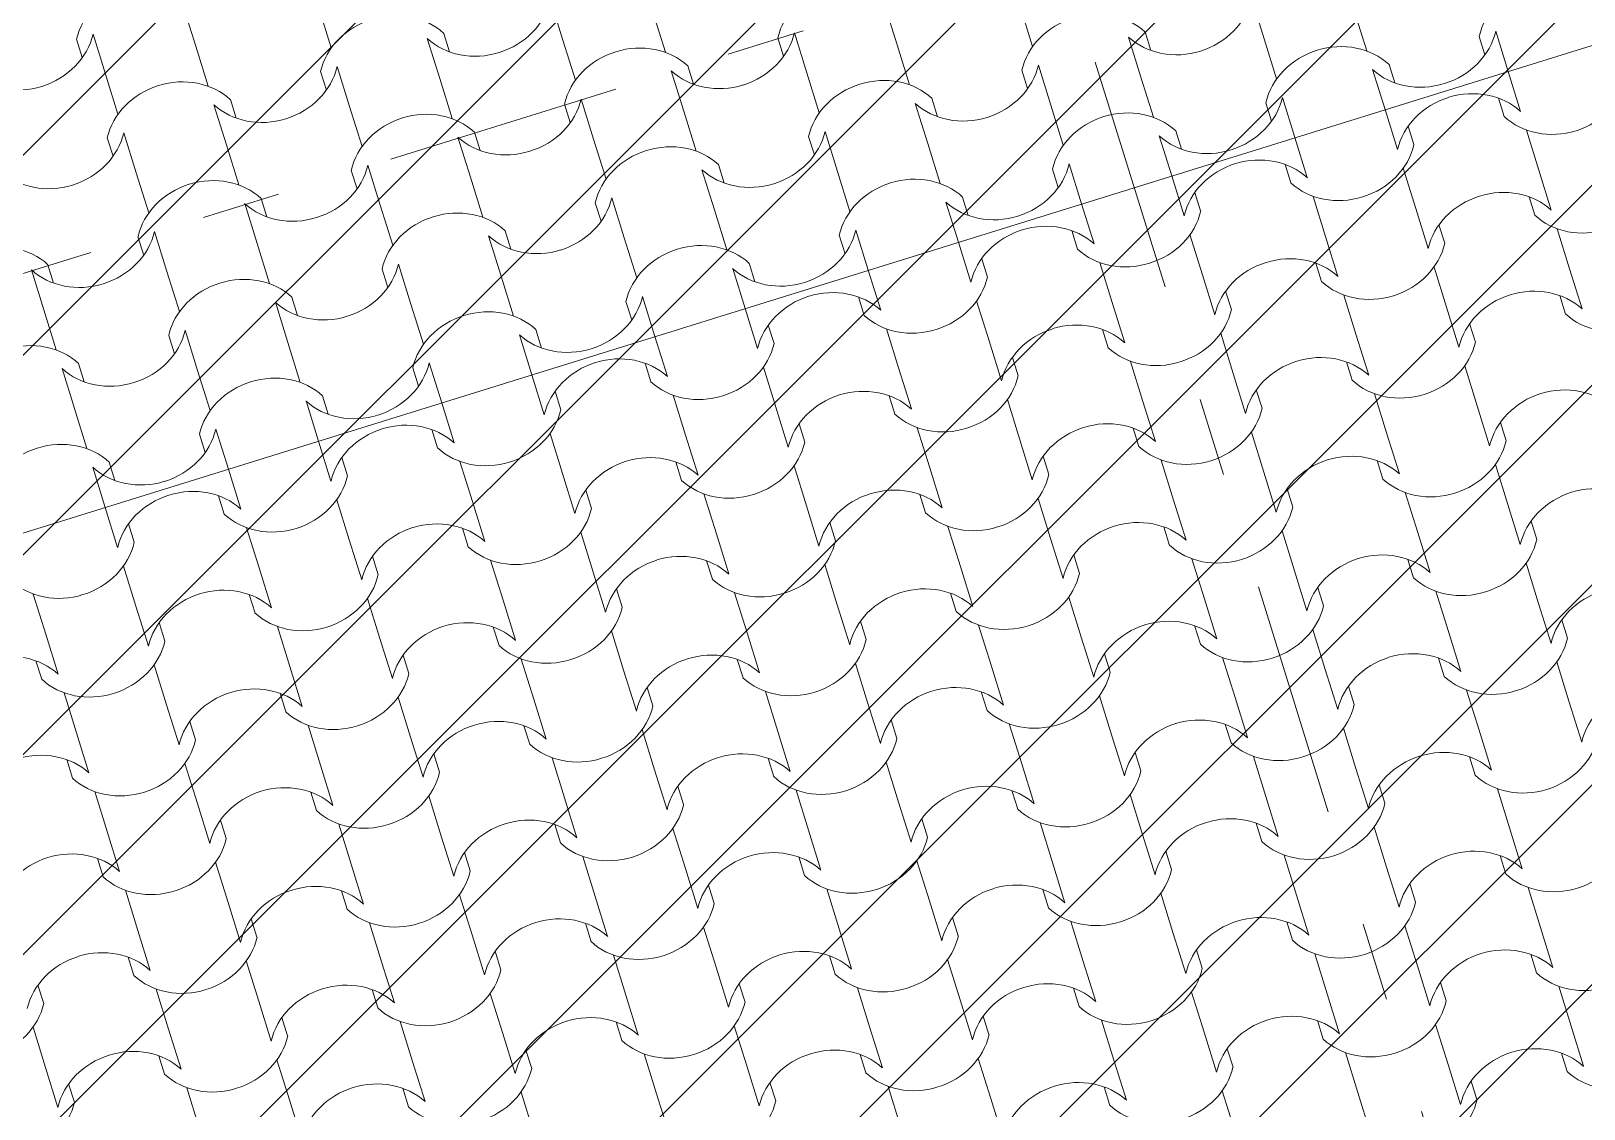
# Model space of a CAD drawing. Header units: metres. Extents: x -111189 to -108577, y -72951 to -72647.
# Drawn here: x -110190.782 to -110188.804, y -72658.287 to -72656.914 of the extents above; entities that cross this region are included whole.
import ezdxf

# ---------------------------------------------------------------- set-up
doc = ezdxf.new("R2010")
doc.units = ezdxf.units.M
doc.header["$MEASUREMENT"] = 0
doc.set_wipeout_variables(frame=1)
doc.linetypes.add('OTK - Traço Ponto CORTES_ALÇ', pattern=[0.6, 0.3, -0.15, 0, -0.15])
doc.linetypes.add('Wipeout_Contour', pattern=[1, 0, -1])
for name, color, linetype in [('02 - PASSEIOS', 7, 'Continuous'), ('03 - COBERTURA', 7, 'Continuous'), ('13 - IMPLANTAÇÃO (apoio).Layer Apoio', 7, 'Continuous'), ('14 - CORTES.Marcadores', 7, 'Continuous')]:
    doc.layers.add(name, color=color, linetype=linetype)

# ---------------------------------------------------------------- blocks, each defined once
blk = doc.blocks.new('Malha_8_1', base_point=(-111182.45, -72914.5203))
at = {"color": 254, "linetype": 'Wipeout_Contour', "lineweight": 0, "ltscale": 1861428.278801215}
blk.add_wipeout([(-111182.45, -72914.5203), (-111181.1398, -72916.9324), (-111179.283, -72920.3506), (-111178.6992, -72921.4255), (-111173.1932, -72931.5618), (-111171.3979, -72934.867), (-111163.9365, -72948.6033), (-111162.5896, -72948.18), (-111170.1617, -72934.1975), (-111171.9536, -72930.8885), (-111177.4458, -72920.7467), (-111178.0283, -72919.6711), (-111179.8807, -72916.2505), (-111181.0503, -72914.0907)], dxfattribs=at).dxf.layer = '02 - PASSEIOS'
blk = doc.blocks.new('*X118', base_point=(-110957.0649, -73026.2797))
at = {"layer": '03 - COBERTURA', "color": 253, "linetype": 'Continuous', "lineweight": 9}
for p, q in [((-111165.7034, -72919.4315), (-111165.7193, -72919.3805)), ((-111165.2778, -72919.4371), (-111165.2937, -72919.3861)), ((-111164.8102, -72919.4297), (-111164.8261, -72919.3787)), ((-111166.171, -72919.4389), (-111166.1869, -72919.3879)), ((-111165.9983, -72919.4412), (-111166.0142, -72919.3901)), ((-111165.5727, -72919.4468), (-111165.5886, -72919.3958)), ((-111165.1051, -72919.4394), (-111165.121, -72919.3884)), ((-111164.6795, -72919.445), (-111164.6954, -72919.394)), ((-111166.2858, -72919.4746), (-111166.3017, -72919.4236)), ((-111165.8478, -72919.4461), (-111165.8551, -72919.4227)), ((-111165.3926, -72919.4728), (-111165.4085, -72919.4218)), ((-111164.9546, -72919.4444), (-111164.9619, -72919.4209)), ((-111164.529, -72919.45), (-111164.5363, -72919.4266)), ((-111164.4995, -72919.4711), (-111164.5153, -72919.42)), ((-111166.3154, -72919.4536), (-111166.3227, -72919.4301)), ((-111166.1551, -72919.4899), (-111166.171, -72919.4389)), ((-111165.8602, -72919.4802), (-111165.8761, -72919.4292)), ((-111165.6875, -72919.4825), (-111165.7034, -72919.4315)), ((-111165.4222, -72919.4518), (-111165.4295, -72919.4283)), ((-111165.262, -72919.4881), (-111165.2778, -72919.4371)), ((-111164.9671, -72919.4785), (-111164.9829, -72919.4275)), ((-111164.7944, -72919.4807), (-111164.8102, -72919.4297)), ((-111165.975, -72919.5159), (-111165.9909, -72919.4649)), ((-111165.537, -72919.4875), (-111165.5443, -72919.464)), ((-111165.0819, -72919.5142), (-111165.0977, -72919.4632)), ((-111164.6439, -72919.4857), (-111164.6511, -72919.4623)), ((-111166.27, -72919.5256), (-111166.2858, -72919.4746)), ((-111166.0046, -72919.4949), (-111166.0119, -72919.4714)), ((-111165.8444, -72919.5313), (-111165.8602, -72919.4802)), ((-111165.5495, -72919.5216), (-111165.5653, -72919.4706)), ((-111165.3768, -72919.5238), (-111165.3926, -72919.4728)), ((-111165.1115, -72919.4931), (-111165.1187, -72919.4697)), ((-111164.9512, -72919.5295), (-111164.9671, -72919.4785)), ((-111164.6563, -72919.5198), (-111164.6722, -72919.4688)), ((-111165.2263, -72919.5288), (-111165.2336, -72919.5054)), ((-111164.7711, -72919.5555), (-111164.787, -72919.5045)), ((-111166.1319, -72919.5647), (-111166.1477, -72919.5137)), ((-111166.1194, -72919.5306), (-111166.1267, -72919.5071)), ((-111165.9592, -72919.5669), (-111165.975, -72919.5159)), ((-111165.6939, -72919.5362), (-111165.7012, -72919.5128)), ((-111165.6643, -72919.5573), (-111165.6801, -72919.5063)), ((-111165.5336, -72919.5726), (-111165.5495, -72919.5216)), ((-111165.2387, -72919.5629), (-111165.2546, -72919.5119)), ((-111165.066, -72919.5652), (-111165.0819, -72919.5142)), ((-111164.8007, -72919.5345), (-111164.808, -72919.511)), ((-111166.2763, -72919.5793), (-111166.2836, -72919.5559)), ((-111166.2467, -72919.6004), (-111166.2626, -72919.5494)), ((-111166.116, -72919.6157), (-111166.1319, -72919.5647)), ((-111165.8211, -72919.606), (-111165.837, -72919.555)), ((-111165.8087, -72919.5719), (-111165.816, -72919.5485)), ((-111165.6484, -72919.6083), (-111165.6643, -72919.5573)), ((-111165.3831, -72919.5776), (-111165.3904, -72919.5541)), ((-111165.3535, -72919.5986), (-111165.3694, -72919.5476)), ((-111165.2229, -72919.6139), (-111165.2387, -72919.5629)), ((-111164.928, -72919.6043), (-111164.9438, -72919.5532)), ((-111164.9155, -72919.5702), (-111164.9228, -72919.5467)), ((-111166.2308, -72919.6514), (-111166.2467, -72919.6004)), ((-111165.9655, -72919.6207), (-111165.9728, -72919.5972)), ((-111165.9359, -72919.6417), (-111165.9518, -72919.5907)), ((-111165.5104, -72919.6474), (-111165.5262, -72919.5964)), ((-111165.4979, -72919.6133), (-111165.5052, -72919.5898)), ((-111165.3377, -72919.6496), (-111165.3535, -72919.5986)), ((-111165.0724, -72919.6189), (-111165.0796, -72919.5955)), ((-111165.0428, -72919.64), (-111165.0586, -72919.5889)), ((-111165.8053, -72919.657), (-111165.8211, -72919.606)), ((-111166.0928, -72919.6905), (-111166.1086, -72919.6395)), ((-111166.0803, -72919.6564), (-111166.0876, -72919.6329)), ((-111165.9201, -72919.6927), (-111165.9359, -72919.6417)), ((-111165.6548, -72919.662), (-111165.6621, -72919.6386)), ((-111165.6252, -72919.6831), (-111165.641, -72919.632)), ((-111165.1996, -72919.6887), (-111165.2155, -72919.6377)), ((-111165.1872, -72919.6546), (-111165.1945, -72919.6312)), ((-111165.4945, -72919.6984), (-111165.5104, -72919.6474)), ((-111166.2372, -72919.7051), (-111166.2445, -72919.6817)), ((-111166.2076, -72919.7262), (-111166.2235, -72919.6752)), ((-111165.782, -72919.7318), (-111165.7979, -72919.6808)), ((-111165.7696, -72919.6977), (-111165.7769, -72919.6743)), ((-111165.6093, -72919.7341), (-111165.6252, -72919.6831)), ((-111165.344, -72919.7034), (-111165.3513, -72919.6799)), ((-111165.3144, -72919.7244), (-111165.3303, -72919.6734)), ((-111166.0769, -72919.7415), (-111166.0928, -72919.6905)), ((-111166.352, -72919.7408), (-111166.3593, -72919.7174)), ((-111165.9264, -72919.7465), (-111165.9337, -72919.723)), ((-111165.8968, -72919.7675), (-111165.9127, -72919.7165)), ((-111165.4713, -72919.7732), (-111165.4871, -72919.7221)), ((-111165.4588, -72919.7391), (-111165.4661, -72919.7156)), ((-111166.3644, -72919.7749), (-111166.3803, -72919.7239)), ((-111166.1917, -72919.7772), (-111166.2076, -72919.7262)), ((-111165.7662, -72919.7828), (-111165.782, -72919.7318)), ((-111166.0412, -72919.7822), (-111166.0485, -72919.7587)), ((-111165.5861, -72919.8089), (-111165.6019, -72919.7578)), ((-111166.3486, -72919.8259), (-111166.3644, -72919.7749)), ((-111166.0537, -72919.8163), (-111166.0695, -72919.7653)), ((-111165.881, -72919.8185), (-111165.8968, -72919.7675)), ((-111165.6157, -72919.7878), (-111165.623, -72919.7644)), ((-111166.1685, -72919.852), (-111166.1844, -72919.8009)), ((-111165.7305, -72919.8235), (-111165.7378, -72919.8001)), ((-111166.1981, -72919.8309), (-111166.2054, -72919.8075)), ((-111166.0378, -72919.8673), (-111166.0537, -72919.8163)), ((-111165.7429, -72919.8576), (-111165.7588, -72919.8066)), ((-111165.8577, -72919.8933), (-111165.8736, -72919.8423)), ((-111166.3253, -72919.9007), (-111166.3412, -72919.8497)), ((-111166.3129, -72919.8666), (-111166.3202, -72919.8432)), ((-111166.1526, -72919.903), (-111166.1685, -72919.852)), ((-111165.8873, -72919.8723), (-111165.8946, -72919.8488)), ((-111166.3095, -72919.9517), (-111166.3253, -72919.9007)), ((-111166.0146, -72919.9421), (-111166.0304, -72919.891)), ((-111166.0021, -72919.908), (-111166.0094, -72919.8845)), ((-111166.159, -72919.9567), (-111166.1663, -72919.9333)), ((-111166.1294, -72919.9777), (-111166.1453, -72919.9267)), ((-111166.2862, -72920.0265), (-111166.3021, -72919.9755)), ((-111166.2738, -72919.9924), (-111166.2811, -72919.969))]:
    blk.add_line(p, q, dxfattribs=at)
for centre, major_axis, start_param, end_param in [((-111166.2335, -72919.4403), (0.0878, 0.0273), 0.466079, 2.675513), ((-111165.3403, -72919.4385), (0.0878, 0.0273), 0.466079, 2.675513), ((-111164.4472, -72919.4368), (0.0878, 0.0273), 0.466079, 2.675513), ((-111165.8088, -72919.3698), (0.0883, 0.0274), 4.715365, 5.812147), ((-111164.9157, -72919.3681), (0.0883, 0.0274), 4.715365, 5.812147), ((-111165.9228, -72919.4816), (0.0878, 0.0273), 0.466079, 2.675513), ((-111165.0296, -72919.4799), (0.0878, 0.0273), 0.466079, 2.675513), ((-111166.3913, -72919.4129), (0.0883, 0.0274), 4.715365, 5.812147), ((-111165.4981, -72919.4112), (0.0883, 0.0274), 4.715365, 5.812147), ((-111164.6049, -72919.4094), (0.0883, 0.0274), 4.715365, 5.812147), ((-111165.8083, -72919.3697), (0.0883, 0.0274), 3.612631, 4.709413), ((-111165.612, -72919.523), (0.0878, 0.0273), 0.466079, 2.675513), ((-111164.9151, -72919.3679), (0.0883, 0.0274), 3.612631, 4.709413), ((-111164.7188, -72919.5212), (0.0878, 0.0273), 0.466079, 2.675513), ((-111166.0805, -72919.4543), (0.0883, 0.0274), 4.715365, 5.812147), ((-111165.1873, -72919.4525), (0.0883, 0.0274), 4.715365, 5.812147), ((-111166.3907, -72919.4128), (0.0883, 0.0274), 3.612631, 4.709413), ((-111166.1944, -72919.5661), (0.0878, 0.0273), 0.466079, 2.675513), ((-111165.4976, -72919.411), (0.0883, 0.0274), 3.612631, 4.709413), ((-111165.3012, -72919.5643), (0.0878, 0.0273), 0.466079, 2.675513), ((-111164.6044, -72919.4092), (0.0883, 0.0274), 3.612631, 4.709413), ((-111164.8766, -72919.4938), (0.0883, 0.0274), 4.715365, 5.812147), ((-111166.08, -72919.4541), (0.0883, 0.0274), 3.612631, 4.709413), ((-111165.8837, -72919.6074), (0.0878, 0.0273), 0.466079, 2.675513), ((-111165.7697, -72919.4956), (0.0883, 0.0274), 4.715365, 5.812147), ((-111165.1868, -72919.4523), (0.0883, 0.0274), 3.612631, 4.709413), ((-111164.9905, -72919.6057), (0.0878, 0.0273), 0.466079, 2.675513), ((-111166.3522, -72919.5387), (0.0883, 0.0274), 4.715365, 5.812147), ((-111165.7692, -72919.4954), (0.0883, 0.0274), 3.612631, 4.709413), ((-111165.5729, -72919.6488), (0.0878, 0.0273), 0.466079, 2.675513), ((-111165.459, -72919.5369), (0.0883, 0.0274), 4.715365, 5.812147), ((-111164.876, -72919.4937), (0.0883, 0.0274), 3.612631, 4.709413), ((-111166.3516, -72919.5385), (0.0883, 0.0274), 3.612631, 4.709413), ((-111166.1553, -72919.6919), (0.0878, 0.0273), 0.466079, 2.675513), ((-111166.0414, -72919.5801), (0.0883, 0.0274), 4.715365, 5.812147), ((-111165.4585, -72919.5368), (0.0883, 0.0274), 3.612631, 4.709413), ((-111165.2621, -72919.6901), (0.0878, 0.0273), 0.466079, 2.675513), ((-111165.1482, -72919.5783), (0.0883, 0.0274), 4.715365, 5.812147), ((-111166.0409, -72919.5799), (0.0883, 0.0274), 3.612631, 4.709413), ((-111165.7306, -72919.6214), (0.0883, 0.0274), 4.715365, 5.812147), ((-111165.1477, -72919.5781), (0.0883, 0.0274), 3.612631, 4.709413), ((-111165.8445, -72919.7332), (0.0878, 0.0273), 0.466079, 2.675513), ((-111166.3131, -72919.6645), (0.0883, 0.0274), 4.715365, 5.812147), ((-111165.7301, -72919.6212), (0.0883, 0.0274), 3.612631, 4.709413), ((-111165.4199, -72919.6627), (0.0883, 0.0274), 4.715365, 5.812147), ((-111166.427, -72919.7763), (0.0878, 0.0273), 0.466079, 2.675513), ((-111165.5338, -72919.7746), (0.0878, 0.0273), 0.466079, 2.675513), ((-111166.0023, -72919.7058), (0.0883, 0.0274), 4.715365, 5.812147), ((-111165.4194, -72919.6626), (0.0883, 0.0274), 3.612631, 4.709413), ((-111166.3125, -72919.6643), (0.0883, 0.0274), 3.612631, 4.709413), ((-111166.1162, -72919.8177), (0.0878, 0.0273), 0.466079, 2.675513), ((-111165.6915, -72919.7472), (0.0883, 0.0274), 4.715365, 5.812147), ((-111166.0018, -72919.7057), (0.0883, 0.0274), 3.612631, 4.709413), ((-111165.8054, -72919.859), (0.0878, 0.0273), 0.466079, 2.675513), ((-111166.274, -72919.7903), (0.0883, 0.0274), 4.715365, 5.812147), ((-111166.3879, -72919.9021), (0.0878, 0.0273), 0.466079, 2.675513), ((-111165.691, -72919.747), (0.0883, 0.0274), 3.612631, 4.709413), ((-111165.9632, -72919.8316), (0.0883, 0.0274), 4.715365, 5.812147), ((-111166.2734, -72919.7901), (0.0883, 0.0274), 3.612631, 4.709413), ((-111166.0771, -72919.9435), (0.0878, 0.0273), 0.466079, 2.675513), ((-111165.9627, -72919.8315), (0.0883, 0.0274), 3.612631, 4.709413), ((-111166.3488, -72920.0279), (0.0878, 0.0273), 0.466079, 2.675513), ((-111166.2349, -72919.9161), (0.0883, 0.0274), 4.715365, 5.812147), ((-111166.2343, -72919.9159), (0.0883, 0.0274), 3.612631, 4.709413)]:
    blk.add_ellipse(centre, major_axis=major_axis, ratio=0.876216, start_param=start_param, end_param=end_param, dxfattribs=at)
blk = doc.blocks.new('Cobertura_1_1', base_point=(-111163.2146, -72915.6944))
at = {"layer": '03 - COBERTURA', "color": 253, "linetype": 'Continuous', "lineweight": 9}
for p, q in [((-111164.4995, -72919.4711), (-111164.4836, -72919.5221)), ((-111164.5119, -72919.5052), (-111164.5046, -72919.5286)), ((-111164.6563, -72919.5198), (-111164.6404, -72919.5708)), ((-111164.6267, -72919.5408), (-111164.6194, -72919.5643)), ((-111164.7711, -72919.5555), (-111164.7553, -72919.6065)), ((-111164.4762, -72919.5458), (-111164.4604, -72919.5968)), ((-111164.928, -72919.6043), (-111164.9121, -72919.6553)), ((-111164.7836, -72919.5896), (-111164.7763, -72919.6131)), ((-111164.6331, -72919.5946), (-111164.6172, -72919.6456)), ((-111164.4604, -72919.5968), (-111164.4445, -72919.6479)), ((-111165.0428, -72919.64), (-111165.0269, -72919.691)), ((-111164.8984, -72919.6253), (-111164.8911, -72919.6487)), ((-111164.7479, -72919.6303), (-111164.732, -72919.6813)), ((-111164.4728, -72919.6309), (-111164.4655, -72919.6544)), ((-111164.6172, -72919.6456), (-111164.6013, -72919.6966)), ((-111165.0552, -72919.674), (-111165.0479, -72919.6975)), ((-111164.9047, -72919.679), (-111164.8889, -72919.7301)), ((-111164.732, -72919.6813), (-111164.7162, -72919.7323)), ((-111164.5876, -72919.6666), (-111164.5803, -72919.6901)), ((-111164.4371, -72919.6716), (-111164.4212, -72919.7226)), ((-111165.1996, -72919.6887), (-111165.1838, -72919.7397)), ((-111165.17, -72919.7097), (-111165.1627, -72919.7332)), ((-111165.0195, -72919.7147), (-111165.0037, -72919.7657)), ((-111164.7445, -72919.7154), (-111164.7372, -72919.7388)), ((-111164.5939, -72919.7204), (-111164.5781, -72919.7714)), ((-111164.4212, -72919.7226), (-111164.4054, -72919.7737)), ((-111165.3144, -72919.7244), (-111165.2986, -72919.7754)), ((-111164.8889, -72919.7301), (-111164.873, -72919.7811)), ((-111165.3269, -72919.7585), (-111165.3196, -72919.7819)), ((-111164.8593, -72919.7511), (-111164.852, -72919.7745)), ((-111164.7088, -72919.7561), (-111164.6929, -72919.8071)), ((-111164.4337, -72919.7567), (-111164.4264, -72919.7802)), ((-111165.4713, -72919.7732), (-111165.4554, -72919.8242)), ((-111165.1764, -72919.7635), (-111165.1605, -72919.8145)), ((-111165.0037, -72919.7657), (-111164.9878, -72919.8168)), ((-111164.5781, -72919.7714), (-111164.5622, -72919.8224)), ((-111165.4417, -72919.7942), (-111165.4344, -72919.8176)), ((-111165.2912, -72919.7992), (-111165.2753, -72919.8502)), ((-111165.0161, -72919.7998), (-111165.0088, -72919.8233)), ((-111164.5485, -72919.7924), (-111164.5412, -72919.8159)), ((-111165.5861, -72919.8089), (-111165.5702, -72919.8599)), ((-111165.1605, -72919.8145), (-111165.1446, -72919.8655)), ((-111164.8656, -72919.8048), (-111164.8497, -72919.8558)), ((-111164.6929, -72919.8071), (-111164.677, -72919.8581)), ((-111165.1309, -72919.8355), (-111165.1236, -72919.859)), ((-111164.9804, -72919.8405), (-111164.9646, -72919.8915)), ((-111164.7054, -72919.8412), (-111164.6981, -72919.8646)), ((-111165.7429, -72919.8576), (-111165.7271, -72919.9086)), ((-111165.5985, -72919.8429), (-111165.5912, -72919.8664)), ((-111165.448, -72919.8479), (-111165.4322, -72919.8989)), ((-111165.2753, -72919.8502), (-111165.2595, -72919.9012)), ((-111164.8497, -72919.8558), (-111164.8339, -72919.9069)), ((-111164.5548, -72919.8462), (-111164.539, -72919.8972)), ((-111165.7133, -72919.8786), (-111165.7061, -72919.9021)), ((-111164.8202, -72919.8769), (-111164.8129, -72919.9003)), ((-111164.6697, -72919.8819), (-111164.6538, -72919.9329)), ((-111165.8577, -72919.8933), (-111165.8419, -72919.9443)), ((-111165.5628, -72919.8836), (-111165.547, -72919.9346)), ((-111165.4322, -72919.8989), (-111165.4163, -72919.95)), ((-111165.2878, -72919.8843), (-111165.2805, -72919.9077)), ((-111165.1373, -72919.8893), (-111165.1214, -72919.9403)), ((-111164.9646, -72919.8915), (-111164.9487, -72919.9425)), ((-111164.539, -72919.8972), (-111164.5231, -72919.9482)), ((-111165.4026, -72919.92), (-111165.3953, -72919.9434)), ((-111164.5094, -72919.9182), (-111164.5021, -72919.9417)), ((-111165.8702, -72919.9274), (-111165.8629, -72919.9508)), ((-111165.7197, -72919.9324), (-111165.7038, -72919.9834)), ((-111165.547, -72919.9346), (-111165.5311, -72919.9857)), ((-111165.2521, -72919.925), (-111165.2362, -72919.976)), ((-111165.1214, -72919.9403), (-111165.1055, -72919.9913)), ((-111164.977, -72919.9256), (-111164.9697, -72919.9491)), ((-111164.8265, -72919.9306), (-111164.8106, -72919.9816)), ((-111164.6538, -72919.9329), (-111164.6379, -72919.9839)), ((-111166.0146, -72919.9421), (-111165.9987, -72919.9931)), ((-111166.1294, -72919.9777), (-111166.1135, -72920.0288)), ((-111165.985, -72919.9631), (-111165.9777, -72919.9865)), ((-111165.8345, -72919.9681), (-111165.8186, -72920.0191)), ((-111165.5594, -72919.9687), (-111165.5521, -72919.9922)), ((-111165.4089, -72919.9737), (-111165.3931, -72920.0247)), ((-111165.2362, -72919.976), (-111165.2204, -72920.027)), ((-111165.0918, -72919.9613), (-111165.0845, -72919.9848)), ((-111164.9413, -72919.9663), (-111164.9255, -72920.0173)), ((-111164.6662, -72919.967), (-111164.659, -72919.9904)), ((-111164.5157, -72919.972), (-111164.4999, -72920.023)), ((-111165.7038, -72919.9834), (-111165.688, -72920.0344)), ((-111164.8106, -72919.9816), (-111164.7948, -72920.0326)), ((-111166.1418, -72920.0118), (-111166.1346, -72920.0353)), ((-111165.9913, -72920.0168), (-111165.9755, -72920.0678)), ((-111165.8186, -72920.0191), (-111165.8028, -72920.0701)), ((-111165.6742, -72920.0044), (-111165.667, -72920.0279)), ((-111165.5237, -72920.0094), (-111165.5079, -72920.0604)), ((-111165.2487, -72920.0101), (-111165.2414, -72920.0335)), ((-111165.0982, -72920.0151), (-111165.0823, -72920.0661)), ((-111164.9255, -72920.0173), (-111164.9096, -72920.0683)), ((-111164.7811, -72920.0027), (-111164.7738, -72920.0261)), ((-111164.6306, -72920.0076), (-111164.6147, -72920.0587)), ((-111166.2862, -72920.0265), (-111166.2704, -72920.0775)), ((-111165.3931, -72920.0247), (-111165.3772, -72920.0758)), ((-111164.4999, -72920.023), (-111164.484, -72920.074)), ((-111166.2567, -72920.0475), (-111166.2494, -72920.071)), ((-111166.1062, -72920.0525), (-111166.0903, -72920.1035)), ((-111165.8311, -72920.0532), (-111165.8238, -72920.0766)), ((-111165.6806, -72920.0582), (-111165.6647, -72920.1092)), ((-111165.3635, -72920.0458), (-111165.3562, -72920.0692)), ((-111165.213, -72920.0508), (-111165.1971, -72920.1018)), ((-111164.9379, -72920.0514), (-111164.9306, -72920.0749)), ((-111164.7874, -72920.0564), (-111164.7715, -72920.1074)), ((-111164.6147, -72920.0587), (-111164.5988, -72920.1097)), ((-111164.4703, -72920.044), (-111164.463, -72920.0675)), ((-111165.9755, -72920.0678), (-111165.9596, -72920.1189)), ((-111165.5079, -72920.0604), (-111165.492, -72920.1114)), ((-111165.0823, -72920.0661), (-111165.0664, -72920.1171)), ((-111165.9459, -72920.0889), (-111165.9386, -72920.1123)), ((-111165.7954, -72920.0939), (-111165.7795, -72920.1449)), ((-111165.5203, -72920.0945), (-111165.513, -72920.118)), ((-111165.0527, -72920.0871), (-111165.0454, -72920.1106)), ((-111164.9022, -72920.0921), (-111164.8864, -72920.1431)), ((-111164.6271, -72920.0928), (-111164.6199, -72920.1162)), ((-111164.4766, -72920.0977), (-111164.4608, -72920.1488)), ((-111166.263, -72920.1013), (-111166.2471, -72920.1523)), ((-111166.0903, -72920.1035), (-111166.0744, -72920.1545)), ((-111165.6647, -72920.1092), (-111165.6489, -72920.1602)), ((-111165.3698, -72920.0995), (-111165.354, -72920.1505)), ((-111165.1971, -72920.1018), (-111165.1813, -72920.1528)), ((-111164.7715, -72920.1074), (-111164.7557, -72920.1584)), ((-111166.3778, -72920.137), (-111166.362, -72920.188)), ((-111166.1027, -72920.1376), (-111166.0954, -72920.1611)), ((-111165.6351, -72920.1302), (-111165.6278, -72920.1537)), ((-111165.4846, -72920.1352), (-111165.4688, -72920.1862)), ((-111165.2096, -72920.1359), (-111165.2023, -72920.1593)), ((-111164.742, -72920.1284), (-111164.7347, -72920.1519)), ((-111164.5915, -72920.1334), (-111164.5756, -72920.1845)), ((-111166.2471, -72920.1523), (-111166.2313, -72920.2033)), ((-111165.9522, -72920.1426), (-111165.9364, -72920.1936)), ((-111165.7795, -72920.1449), (-111165.7637, -72920.1959)), ((-111165.354, -72920.1505), (-111165.3381, -72920.2015)), ((-111165.0591, -72920.1409), (-111165.0432, -72920.1919)), ((-111164.8864, -72920.1431), (-111164.8705, -72920.1941)), ((-111164.4608, -72920.1488), (-111164.4449, -72920.1998)), ((-111166.2176, -72920.1733), (-111166.2103, -72920.1968)), ((-111166.067, -72920.1783), (-111166.0512, -72920.2293)), ((-111165.3244, -72920.1716), (-111165.3171, -72920.195)), ((-111165.1739, -72920.1765), (-111165.158, -72920.2276)), ((-111164.8988, -72920.1772), (-111164.8915, -72920.2007)), ((-111164.4312, -72920.1698), (-111164.4239, -72920.1932)), ((-111166.362, -72920.188), (-111166.3461, -72920.239)), ((-111165.9364, -72920.1936), (-111165.9205, -72920.2446)), ((-111165.792, -72920.179), (-111165.7847, -72920.2024)), ((-111165.6415, -72920.184), (-111165.6256, -72920.235)), ((-111165.4688, -72920.1862), (-111165.4529, -72920.2372)), ((-111165.0432, -72920.1919), (-111165.0273, -72920.2429)), ((-111164.7483, -72920.1822), (-111164.7324, -72920.2332)), ((-111164.5756, -72920.1845), (-111164.5597, -72920.2355)), ((-111165.9068, -72920.2147), (-111165.8995, -72920.2381)), ((-111165.0136, -72920.2129), (-111165.0063, -72920.2363)), ((-111164.8631, -72920.2179), (-111164.8473, -72920.2689)), ((-111166.3744, -72920.2221), (-111166.3671, -72920.2455)), ((-111166.2239, -72920.2271), (-111166.208, -72920.2781)), ((-111166.0512, -72920.2293), (-111166.0353, -72920.2803)), ((-111165.7563, -72920.2197), (-111165.7404, -72920.2707)), ((-111165.6256, -72920.235), (-111165.6098, -72920.286)), ((-111165.4812, -72920.2203), (-111165.4739, -72920.2438)), ((-111165.3307, -72920.2253), (-111165.3149, -72920.2763)), ((-111165.158, -72920.2276), (-111165.1422, -72920.2786)), ((-111164.7324, -72920.2332), (-111164.7166, -72920.2842)), ((-111164.588, -72920.2185), (-111164.5808, -72920.242)), ((-111164.4375, -72920.2235), (-111164.4217, -72920.2746)), ((-111165.596, -72920.256), (-111165.5887, -72920.2795)), ((-111164.7029, -72920.2542), (-111164.6956, -72920.2777)), ((-111166.3387, -72920.2628), (-111166.3228, -72920.3138)), ((-111166.0636, -72920.2634), (-111166.0563, -72920.2869)), ((-111165.9131, -72920.2684), (-111165.8973, -72920.3194)), ((-111165.7404, -72920.2707), (-111165.7246, -72920.3217)), ((-111165.4455, -72920.261), (-111165.4297, -72920.312)), ((-111165.3149, -72920.2763), (-111165.299, -72920.3273)), ((-111165.1705, -72920.2617), (-111165.1632, -72920.2851)), ((-111165.02, -72920.2666), (-111165.0041, -72920.3177)), ((-111164.8473, -72920.2689), (-111164.8314, -72920.3199)), ((-111164.5524, -72920.2592), (-111164.5365, -72920.3102)), ((-111164.4217, -72920.2746), (-111164.4058, -72920.3256)), ((-111166.208, -72920.2781), (-111166.1922, -72920.3291)), ((-111166.3228, -72920.3138), (-111166.307, -72920.3648)), ((-111166.1785, -72920.2991), (-111166.1712, -72920.3226)), ((-111166.0279, -72920.3041), (-111166.0121, -72920.3551)), ((-111165.7529, -72920.3048), (-111165.7456, -72920.3282)), ((-111165.6024, -72920.3097), (-111165.5865, -72920.3608)), ((-111165.4297, -72920.312), (-111165.4138, -72920.363)), ((-111165.2853, -72920.2973), (-111165.278, -72920.3208)), ((-111165.1348, -72920.3023), (-111165.1189, -72920.3533)), ((-111164.8597, -72920.303), (-111164.8524, -72920.3264)), ((-111164.7092, -72920.308), (-111164.6933, -72920.359)), ((-111164.5365, -72920.3102), (-111164.5206, -72920.3613)), ((-111165.8973, -72920.3194), (-111165.8814, -72920.3704)), ((-111165.0041, -72920.3177), (-111164.9882, -72920.3687)), ((-111166.3353, -72920.3479), (-111166.328, -72920.3713)), ((-111166.1848, -72920.3529), (-111166.1689, -72920.4039)), ((-111166.0121, -72920.3551), (-111165.9962, -72920.4061)), ((-111165.8677, -72920.3405), (-111165.8604, -72920.3639)), ((-111165.7172, -72920.3454), (-111165.7013, -72920.3965)), ((-111165.4421, -72920.3461), (-111165.4348, -72920.3696)), ((-111165.2916, -72920.3511), (-111165.2758, -72920.4021)), ((-111165.1189, -72920.3533), (-111165.1031, -72920.4044)), ((-111164.9745, -72920.3387), (-111164.9672, -72920.3621)), ((-111164.824, -72920.3437), (-111164.8082, -72920.3947)), ((-111164.5489, -72920.3443), (-111164.5416, -72920.3678)), ((-111165.5865, -72920.3608), (-111165.5707, -72920.4118)), ((-111164.6933, -72920.359), (-111164.6775, -72920.41)), ((-111166.2996, -72920.3885), (-111166.2837, -72920.4396)), ((-111166.0245, -72920.3892), (-111166.0172, -72920.4127)), ((-111165.874, -72920.3942), (-111165.8582, -72920.4452)), ((-111165.5569, -72920.3818), (-111165.5496, -72920.4052)), ((-111165.4064, -72920.3868), (-111165.3906, -72920.4378)), ((-111165.1314, -72920.3874), (-111165.1241, -72920.4109)), ((-111164.9809, -72920.3924), (-111164.965, -72920.4434)), ((-111164.8082, -72920.3947), (-111164.7923, -72920.4457)), ((-111164.6638, -72920.38), (-111164.6565, -72920.4035)), ((-111164.5132, -72920.385), (-111164.4974, -72920.436)), ((-111166.1689, -72920.4039), (-111166.1531, -72920.4549)), ((-111165.7013, -72920.3965), (-111165.6855, -72920.4475)), ((-111165.2758, -72920.4021), (-111165.2599, -72920.4531)), ((-111166.1393, -72920.4249), (-111166.1321, -72920.4484)), ((-111165.9888, -72920.4299), (-111165.973, -72920.4809)), ((-111165.7138, -72920.4305), (-111165.7065, -72920.454)), ((-111165.5633, -72920.4355), (-111165.5474, -72920.4866)), ((-111165.2462, -72920.4231), (-111165.2389, -72920.4466)), ((-111165.0957, -72920.4281), (-111165.0798, -72920.4791)), ((-111164.8206, -72920.4288), (-111164.8133, -72920.4522)), ((-111164.6701, -72920.4338), (-111164.6542, -72920.4848)), ((-111166.2837, -72920.4396), (-111166.2679, -72920.4906)), ((-111165.8582, -72920.4452), (-111165.8423, -72920.4962)), ((-111165.3906, -72920.4378), (-111165.3747, -72920.4888)), ((-111164.965, -72920.4434), (-111164.9491, -72920.4945)), ((-111164.4974, -72920.436), (-111164.4815, -72920.487)), ((-111166.2962, -72920.4737), (-111166.2889, -72920.4971)), ((-111165.8286, -72920.4662), (-111165.8213, -72920.4897)), ((-111165.6781, -72920.4712), (-111165.6622, -72920.5222)), ((-111165.403, -72920.4719), (-111165.3957, -72920.4953)), ((-111164.9354, -72920.4645), (-111164.9281, -72920.4879)), ((-111164.7849, -72920.4695), (-111164.769, -72920.5205)), ((-111164.5098, -72920.4701), (-111164.5025, -72920.4936)), ((-111166.1457, -72920.4786), (-111166.1298, -72920.5297)), ((-111165.973, -72920.4809), (-111165.9571, -72920.5319)), ((-111165.5474, -72920.4866), (-111165.5316, -72920.5376)), ((-111165.2525, -72920.4769), (-111165.2366, -72920.5279)), ((-111165.0798, -72920.4791), (-111165.0639, -72920.5302)), ((-111164.6542, -72920.4848), (-111164.6384, -72920.5358)), ((-111166.2605, -72920.5143), (-111166.2446, -72920.5654)), ((-111165.5178, -72920.5076), (-111165.5105, -72920.531)), ((-111165.3673, -72920.5126), (-111165.3515, -72920.5636)), ((-111165.0923, -72920.5132), (-111165.085, -72920.5367)), ((-111164.6247, -72920.5058), (-111164.6174, -72920.5293)), ((-111164.4741, -72920.5108), (-111164.4583, -72920.5618)), ((-111166.1298, -72920.5297), (-111166.114, -72920.5807)), ((-111165.9854, -72920.515), (-111165.9781, -72920.5384)), ((-111165.8349, -72920.52), (-111165.8191, -72920.571)), ((-111165.6622, -72920.5222), (-111165.6464, -72920.5733)), ((-111165.2366, -72920.5279), (-111165.2208, -72920.5789)), ((-111164.9417, -72920.5182), (-111164.9259, -72920.5692)), ((-111164.769, -72920.5205), (-111164.7532, -72920.5715)), ((-111166.1002, -72920.5507), (-111166.093, -72920.5741)), ((-111165.2071, -72920.5489), (-111165.1998, -72920.5724)), ((-111165.0566, -72920.5539), (-111165.0407, -72920.6049)), ((-111166.2446, -72920.5654), (-111166.2288, -72920.6164)), ((-111165.9497, -72920.5557), (-111165.9339, -72920.6067)), ((-111165.8191, -72920.571), (-111165.8032, -72920.622)), ((-111165.6747, -72920.5563), (-111165.6674, -72920.5798)), ((-111165.5242, -72920.5613), (-111165.5083, -72920.6123)), ((-111165.3515, -72920.5636), (-111165.3356, -72920.6146)), ((-111164.9259, -72920.5692), (-111164.91, -72920.6202)), ((-111164.7815, -72920.5546), (-111164.7742, -72920.578)), ((-111164.631, -72920.5596), (-111164.6151, -72920.6106)), ((-111164.4583, -72920.5618), (-111164.4424, -72920.6128)), ((-111165.7895, -72920.592), (-111165.7822, -72920.6155)), ((-111164.8963, -72920.5903), (-111164.889, -72920.6137)), ((-111166.2571, -72920.5994), (-111166.2498, -72920.6229)), ((-111166.1066, -72920.6044), (-111166.0907, -72920.6554)), ((-111165.9339, -72920.6067), (-111165.918, -72920.6577)), ((-111165.639, -72920.597), (-111165.6231, -72920.648)), ((-111165.5083, -72920.6123), (-111165.4924, -72920.6634)), ((-111165.3639, -72920.5977), (-111165.3566, -72920.6211)), ((-111165.2134, -72920.6027), (-111165.1975, -72920.6537)), ((-111165.0407, -72920.6049), (-111165.0248, -72920.6559)), ((-111164.7458, -72920.5953), (-111164.7299, -72920.6463)), ((-111164.6151, -72920.6106), (-111164.5993, -72920.6616)), ((-111164.4707, -72920.5959), (-111164.4634, -72920.6194)), ((-111165.4787, -72920.6334), (-111165.4714, -72920.6568)), ((-111164.5855, -72920.6316), (-111164.5783, -72920.6551)), ((-111166.3719, -72920.6351), (-111166.3646, -72920.6586)), ((-111166.2214, -72920.6401), (-111166.2055, -72920.6911)), ((-111165.9463, -72920.6408), (-111165.939, -72920.6642)), ((-111165.7958, -72920.6458), (-111165.78, -72920.6968)), ((-111165.6231, -72920.648), (-111165.6073, -72920.699)), ((-111165.3282, -72920.6384), (-111165.3124, -72920.6894)), ((-111165.0531, -72920.639), (-111165.0459, -72920.6625)), ((-111164.9026, -72920.644), (-111164.8868, -72920.695)), ((-111164.7299, -72920.6463), (-111164.7141, -72920.6973)), ((-111164.435, -72920.6366), (-111164.4192, -72920.6876)), ((-111166.0907, -72920.6554), (-111166.0749, -72920.7065)), ((-111165.1975, -72920.6537), (-111165.1817, -72920.7047)), ((-111166.3782, -72920.6889), (-111166.3624, -72920.7399)), ((-111166.2055, -72920.6911), (-111166.1897, -72920.7422)), ((-111166.0611, -72920.6765), (-111166.0539, -72920.6999)), ((-111165.9106, -72920.6815), (-111165.8948, -72920.7325)), ((-111165.6356, -72920.6821), (-111165.6283, -72920.7056)), ((-111165.4851, -72920.6871), (-111165.4692, -72920.7381)), ((-111165.3124, -72920.6894), (-111165.2965, -72920.7404)), ((-111165.168, -72920.6747), (-111165.1607, -72920.6982)), ((-111165.0175, -72920.6797), (-111165.0016, -72920.7307)), ((-111164.7424, -72920.6804), (-111164.7351, -72920.7038)), ((-111164.5919, -72920.6854), (-111164.576, -72920.7364)), ((-111164.4192, -72920.6876), (-111164.4033, -72920.7386)), ((-111165.78, -72920.6968), (-111165.7641, -72920.7478)), ((-111164.8868, -72920.695), (-111164.8709, -72920.746)), ((-111166.218, -72920.7252), (-111166.2107, -72920.7487)), ((-111166.0675, -72920.7302), (-111166.0516, -72920.7812)), ((-111165.7504, -72920.7178), (-111165.7431, -72920.7413)), ((-111165.5999, -72920.7228), (-111165.584, -72920.7738)), ((-111165.3248, -72920.7235), (-111165.3175, -72920.7469)), ((-111165.1743, -72920.7285), (-111165.1584, -72920.7795)), ((-111165.0016, -72920.7307), (-111164.9857, -72920.7817)), ((-111164.8572, -72920.7161), (-111164.8499, -72920.7395)), ((-111164.7067, -72920.721), (-111164.6908, -72920.7721)), ((-111164.4316, -72920.7217), (-111164.4243, -72920.7452)), ((-111166.3624, -72920.7399), (-111166.3465, -72920.7909)), ((-111165.8948, -72920.7325), (-111165.8789, -72920.7835)), ((-111165.4692, -72920.7381), (-111165.4533, -72920.7891)), ((-111164.576, -72920.7364), (-111164.5602, -72920.7874)), ((-111166.3328, -72920.7609), (-111166.3255, -72920.7844)), ((-111166.1823, -72920.7659), (-111166.1664, -72920.8169)), ((-111165.9072, -72920.7666), (-111165.8999, -72920.79)), ((-111165.7567, -72920.7716), (-111165.7409, -72920.8226)), ((-111165.4396, -72920.7592), (-111165.4323, -72920.7826)), ((-111165.2891, -72920.7641), (-111165.2733, -72920.8152)), ((-111165.014, -72920.7648), (-111165.0068, -72920.7883)), ((-111164.8635, -72920.7698), (-111164.8477, -72920.8208)), ((-111164.5464, -72920.7574), (-111164.5392, -72920.7808)), ((-111166.0516, -72920.7812), (-111166.0358, -72920.8323)), ((-111165.584, -72920.7738), (-111165.5682, -72920.8248)), ((-111165.1584, -72920.7795), (-111165.1426, -72920.8305)), ((-111164.6908, -72920.7721), (-111164.675, -72920.8231))]:
    blk.add_line(p, q, dxfattribs=at)
at = {"layer": '03 - COBERTURA', "color": 7, "linetype": 'Continuous', "lineweight": 13, "flags": 128}
blk.add_lwpolyline([(-111172.3317, -72921.9058), (-111162.2572, -72918.774)], dxfattribs=at)
at = {"layer": '03 - COBERTURA', "color": 253, "linetype": 'Continuous', "lineweight": 9}
for centre, major_axis, start_param, end_param in [((-111164.4369, -72919.4697), (0.0878, 0.0273), 3.607672, 5.817106), ((-111164.5508, -72919.5815), (0.0883, 0.0274), 1.573772, 2.670554), ((-111164.5514, -72919.5816), (0.0883, 0.0274), 0.471039, 1.56782), ((-111164.7086, -72919.5541), (0.0878, 0.0273), 3.607672, 5.817106), ((-111164.823, -72919.6661), (0.0883, 0.0274), 0.471039, 1.56782), ((-111164.8225, -72919.6659), (0.0883, 0.0274), 1.573772, 2.670554), ((-111164.5123, -72919.7074), (0.0883, 0.0274), 0.471039, 1.56782), ((-111164.3978, -72919.5955), (0.0878, 0.0273), 3.607672, 5.817106), ((-111164.5117, -72919.7073), (0.0883, 0.0274), 1.573772, 2.670554), ((-111165.0947, -72919.7505), (0.0883, 0.0274), 0.471039, 1.56782), ((-111164.9802, -72919.6386), (0.0878, 0.0273), 3.607672, 5.817106), ((-111165.0942, -72919.7504), (0.0883, 0.0274), 1.573772, 2.670554), ((-111164.6695, -72919.6799), (0.0878, 0.0273), 3.607672, 5.817106), ((-111164.7834, -72919.7917), (0.0883, 0.0274), 1.573772, 2.670554), ((-111164.7839, -72919.7919), (0.0883, 0.0274), 0.471039, 1.56782), ((-111165.2519, -72919.723), (0.0878, 0.0273), 3.607672, 5.817106), ((-111164.3587, -72919.7212), (0.0878, 0.0273), 3.607672, 5.817106), ((-111165.3658, -72919.8348), (0.0883, 0.0274), 1.573772, 2.670554), ((-111165.3663, -72919.835), (0.0883, 0.0274), 0.471039, 1.56782), ((-111164.4726, -72919.8331), (0.0883, 0.0274), 1.573772, 2.670554), ((-111164.4732, -72919.8332), (0.0883, 0.0274), 0.471039, 1.56782), ((-111164.9411, -72919.7643), (0.0878, 0.0273), 3.607672, 5.817106), ((-111165.0551, -72919.8762), (0.0883, 0.0274), 1.573772, 2.670554), ((-111165.0556, -72919.8763), (0.0883, 0.0274), 0.471039, 1.56782), ((-111165.5236, -72919.8075), (0.0878, 0.0273), 3.607672, 5.817106), ((-111164.6304, -72919.8057), (0.0878, 0.0273), 3.607672, 5.817106), ((-111165.6375, -72919.9193), (0.0883, 0.0274), 1.573772, 2.670554), ((-111165.638, -72919.9194), (0.0883, 0.0274), 0.471039, 1.56782), ((-111164.7443, -72919.9175), (0.0883, 0.0274), 1.573772, 2.670554), ((-111164.7448, -72919.9177), (0.0883, 0.0274), 0.471039, 1.56782), ((-111165.2128, -72919.8488), (0.0878, 0.0273), 3.607672, 5.817106), ((-111165.3272, -72919.9608), (0.0883, 0.0274), 0.471039, 1.56782), ((-111164.4335, -72919.9588), (0.0883, 0.0274), 1.573772, 2.670554), ((-111164.4341, -72919.959), (0.0883, 0.0274), 0.471039, 1.56782), ((-111165.3267, -72919.9606), (0.0883, 0.0274), 1.573772, 2.670554), ((-111164.902, -72919.8901), (0.0878, 0.0273), 3.607672, 5.817106), ((-111165.9097, -72920.0039), (0.0883, 0.0274), 0.471039, 1.56782), ((-111165.7952, -72919.8919), (0.0878, 0.0273), 3.607672, 5.817106), ((-111165.0165, -72920.0021), (0.0883, 0.0274), 0.471039, 1.56782), ((-111165.9091, -72920.0037), (0.0883, 0.0274), 1.573772, 2.670554), ((-111165.0159, -72920.002), (0.0883, 0.0274), 1.573772, 2.670554), ((-111165.5989, -72920.0452), (0.0883, 0.0274), 0.471039, 1.56782), ((-111165.4845, -72919.9332), (0.0878, 0.0273), 3.607672, 5.817106), ((-111164.7057, -72920.0435), (0.0883, 0.0274), 0.471039, 1.56782), ((-111164.5913, -72919.9315), (0.0878, 0.0273), 3.607672, 5.817106), ((-111165.5984, -72920.0451), (0.0883, 0.0274), 1.573772, 2.670554), ((-111164.7052, -72920.0433), (0.0883, 0.0274), 1.573772, 2.670554), ((-111166.0669, -72919.9763), (0.0878, 0.0273), 3.607672, 5.817106), ((-111165.2881, -72920.0866), (0.0883, 0.0274), 0.471039, 1.56782), ((-111165.1737, -72919.9746), (0.0878, 0.0273), 3.607672, 5.817106), ((-111164.395, -72920.0848), (0.0883, 0.0274), 0.471039, 1.56782), ((-111166.1808, -72920.0882), (0.0883, 0.0274), 1.573772, 2.670554), ((-111166.1813, -72920.0883), (0.0883, 0.0274), 0.471039, 1.56782), ((-111165.2876, -72920.0864), (0.0883, 0.0274), 1.573772, 2.670554), ((-111164.3944, -72920.0846), (0.0883, 0.0274), 1.573772, 2.670554), ((-111165.7561, -72920.0177), (0.0878, 0.0273), 3.607672, 5.817106), ((-111164.8629, -72920.0159), (0.0878, 0.0273), 3.607672, 5.817106), ((-111165.87, -72920.1295), (0.0883, 0.0274), 1.573772, 2.670554), ((-111165.8705, -72920.1297), (0.0883, 0.0274), 0.471039, 1.56782), ((-111164.9768, -72920.1277), (0.0883, 0.0274), 1.573772, 2.670554), ((-111164.9774, -72920.1279), (0.0883, 0.0274), 0.471039, 1.56782), ((-111166.3385, -72920.0608), (0.0878, 0.0273), 3.607672, 5.817106), ((-111165.4454, -72920.059), (0.0878, 0.0273), 3.607672, 5.817106), ((-111164.5522, -72920.0573), (0.0878, 0.0273), 3.607672, 5.817106), ((-111165.5593, -72920.1709), (0.0883, 0.0274), 1.573772, 2.670554), ((-111165.5598, -72920.171), (0.0883, 0.0274), 0.471039, 1.56782), ((-111164.6661, -72920.1691), (0.0883, 0.0274), 1.573772, 2.670554), ((-111164.6666, -72920.1692), (0.0883, 0.0274), 0.471039, 1.56782), ((-111166.0278, -72920.1021), (0.0878, 0.0273), 3.607672, 5.817106), ((-111165.1346, -72920.1004), (0.0878, 0.0273), 3.607672, 5.817106), ((-111166.1417, -72920.214), (0.0883, 0.0274), 1.573772, 2.670554), ((-111166.1422, -72920.2141), (0.0883, 0.0274), 0.471039, 1.56782), ((-111165.2485, -72920.2122), (0.0883, 0.0274), 1.573772, 2.670554), ((-111165.249, -72920.2124), (0.0883, 0.0274), 0.471039, 1.56782), ((-111164.3553, -72920.2104), (0.0883, 0.0274), 1.573772, 2.670554), ((-111165.717, -72920.1435), (0.0878, 0.0273), 3.607672, 5.817106), ((-111164.8238, -72920.1417), (0.0878, 0.0273), 3.607672, 5.817106), ((-111165.8309, -72920.2553), (0.0883, 0.0274), 1.573772, 2.670554), ((-111165.8314, -72920.2555), (0.0883, 0.0274), 0.471039, 1.56782), ((-111164.9377, -72920.2535), (0.0883, 0.0274), 1.573772, 2.670554), ((-111164.9383, -72920.2537), (0.0883, 0.0274), 0.471039, 1.56782), ((-111166.2994, -72920.1866), (0.0878, 0.0273), 3.607672, 5.817106), ((-111165.4063, -72920.1848), (0.0878, 0.0273), 3.607672, 5.817106), ((-111164.5131, -72920.1831), (0.0878, 0.0273), 3.607672, 5.817106), ((-111166.4139, -72920.2986), (0.0883, 0.0274), 0.471039, 1.56782), ((-111165.5207, -72920.2968), (0.0883, 0.0274), 0.471039, 1.56782), ((-111164.627, -72920.2949), (0.0883, 0.0274), 1.573772, 2.670554), ((-111164.6275, -72920.295), (0.0883, 0.0274), 0.471039, 1.56782), ((-111165.5202, -72920.2966), (0.0883, 0.0274), 1.573772, 2.670554), ((-111165.0955, -72920.2262), (0.0878, 0.0273), 3.607672, 5.817106), ((-111166.1031, -72920.3399), (0.0883, 0.0274), 0.471039, 1.56782), ((-111165.9887, -72920.2279), (0.0878, 0.0273), 3.607672, 5.817106), ((-111165.2099, -72920.3381), (0.0883, 0.0274), 0.471039, 1.56782), ((-111166.1026, -72920.3397), (0.0883, 0.0274), 1.573772, 2.670554), ((-111165.2094, -72920.338), (0.0883, 0.0274), 1.573772, 2.670554), ((-111164.3162, -72920.3362), (0.0883, 0.0274), 1.573772, 2.670554), ((-111165.7923, -72920.3813), (0.0883, 0.0274), 0.471039, 1.56782), ((-111165.6779, -72920.2693), (0.0878, 0.0273), 3.607672, 5.817106), ((-111164.8992, -72920.3795), (0.0883, 0.0274), 0.471039, 1.56782), ((-111164.7847, -72920.2675), (0.0878, 0.0273), 3.607672, 5.817106), ((-111165.7918, -72920.3811), (0.0883, 0.0274), 1.573772, 2.670554), ((-111164.8986, -72920.3793), (0.0883, 0.0274), 1.573772, 2.670554), ((-111166.3748, -72920.4244), (0.0883, 0.0274), 0.471039, 1.56782), ((-111166.2603, -72920.3124), (0.0878, 0.0273), 3.607672, 5.817106), ((-111165.4816, -72920.4226), (0.0883, 0.0274), 0.471039, 1.56782), ((-111165.3671, -72920.3106), (0.0878, 0.0273), 3.607672, 5.817106), ((-111164.5884, -72920.4208), (0.0883, 0.0274), 0.471039, 1.56782), ((-111164.474, -72920.3088), (0.0878, 0.0273), 3.607672, 5.817106), ((-111165.4811, -72920.4224), (0.0883, 0.0274), 1.573772, 2.670554), ((-111164.5879, -72920.4207), (0.0883, 0.0274), 1.573772, 2.670554), ((-111165.9496, -72920.3537), (0.0878, 0.0273), 3.607672, 5.817106), ((-111165.1708, -72920.4639), (0.0883, 0.0274), 0.471039, 1.56782), ((-111165.0564, -72920.352), (0.0878, 0.0273), 3.607672, 5.817106), ((-111166.0635, -72920.4655), (0.0883, 0.0274), 1.573772, 2.670554), ((-111166.064, -72920.4657), (0.0883, 0.0274), 0.471039, 1.56782), ((-111165.1703, -72920.4638), (0.0883, 0.0274), 1.573772, 2.670554), ((-111165.6388, -72920.3951), (0.0878, 0.0273), 3.607672, 5.817106), ((-111164.7456, -72920.3933), (0.0878, 0.0273), 3.607672, 5.817106), ((-111165.7527, -72920.5069), (0.0883, 0.0274), 1.573772, 2.670554), ((-111165.7532, -72920.507), (0.0883, 0.0274), 0.471039, 1.56782), ((-111164.8595, -72920.5051), (0.0883, 0.0274), 1.573772, 2.670554), ((-111164.8601, -72920.5053), (0.0883, 0.0274), 0.471039, 1.56782), ((-111166.2212, -72920.4382), (0.0878, 0.0273), 3.607672, 5.817106), ((-111165.328, -72920.4364), (0.0878, 0.0273), 3.607672, 5.817106), ((-111164.4349, -72920.4346), (0.0878, 0.0273), 3.607672, 5.817106), ((-111166.3351, -72920.55), (0.0883, 0.0274), 1.573772, 2.670554), ((-111166.3357, -72920.5501), (0.0883, 0.0274), 0.471039, 1.56782), ((-111165.442, -72920.5482), (0.0883, 0.0274), 1.573772, 2.670554), ((-111165.4425, -72920.5484), (0.0883, 0.0274), 0.471039, 1.56782), ((-111164.5488, -72920.5465), (0.0883, 0.0274), 1.573772, 2.670554), ((-111164.5493, -72920.5466), (0.0883, 0.0274), 0.471039, 1.56782), ((-111165.9105, -72920.4795), (0.0878, 0.0273), 3.607672, 5.817106), ((-111165.0173, -72920.4777), (0.0878, 0.0273), 3.607672, 5.817106), ((-111166.0244, -72920.5913), (0.0883, 0.0274), 1.573772, 2.670554), ((-111166.0249, -72920.5915), (0.0883, 0.0274), 0.471039, 1.56782), ((-111165.1312, -72920.5896), (0.0883, 0.0274), 1.573772, 2.670554), ((-111165.1317, -72920.5897), (0.0883, 0.0274), 0.471039, 1.56782), ((-111165.5997, -72920.5208), (0.0878, 0.0273), 3.607672, 5.817106), ((-111164.7065, -72920.5191), (0.0878, 0.0273), 3.607672, 5.817106), ((-111165.7141, -72920.6328), (0.0883, 0.0274), 0.471039, 1.56782), ((-111164.8204, -72920.6309), (0.0883, 0.0274), 1.573772, 2.670554), ((-111164.821, -72920.6311), (0.0883, 0.0274), 0.471039, 1.56782), ((-111165.7136, -72920.6327), (0.0883, 0.0274), 1.573772, 2.670554), ((-111165.2889, -72920.5622), (0.0878, 0.0273), 3.607672, 5.817106), ((-111164.3958, -72920.5604), (0.0878, 0.0273), 3.607672, 5.817106), ((-111166.2966, -72920.6759), (0.0883, 0.0274), 0.471039, 1.56782), ((-111166.1821, -72920.564), (0.0878, 0.0273), 3.607672, 5.817106), ((-111165.4034, -72920.6742), (0.0883, 0.0274), 0.471039, 1.56782), ((-111164.5102, -72920.6724), (0.0883, 0.0274), 0.471039, 1.56782), ((-111166.296, -72920.6758), (0.0883, 0.0274), 1.573772, 2.670554), ((-111165.4028, -72920.674), (0.0883, 0.0274), 1.573772, 2.670554), ((-111164.5097, -72920.6722), (0.0883, 0.0274), 1.573772, 2.670554), ((-111165.9858, -72920.7173), (0.0883, 0.0274), 0.471039, 1.56782), ((-111165.8714, -72920.6053), (0.0878, 0.0273), 3.607672, 5.817106), ((-111165.0926, -72920.7155), (0.0883, 0.0274), 0.471039, 1.56782), ((-111164.9782, -72920.6035), (0.0878, 0.0273), 3.607672, 5.817106), ((-111165.9853, -72920.7171), (0.0883, 0.0274), 1.573772, 2.670554), ((-111165.0921, -72920.7153), (0.0883, 0.0274), 1.573772, 2.670554), ((-111166.4538, -72920.6484), (0.0878, 0.0273), 3.607672, 5.817106), ((-111165.675, -72920.7586), (0.0883, 0.0274), 0.471039, 1.56782), ((-111165.5606, -72920.6466), (0.0878, 0.0273), 3.607672, 5.817106), ((-111164.7819, -72920.7569), (0.0883, 0.0274), 0.471039, 1.56782), ((-111164.6674, -72920.6449), (0.0878, 0.0273), 3.607672, 5.817106), ((-111165.6745, -72920.7585), (0.0883, 0.0274), 1.573772, 2.670554), ((-111164.7813, -72920.7567), (0.0883, 0.0274), 1.573772, 2.670554), ((-111166.143, -72920.6897), (0.0878, 0.0273), 3.607672, 5.817106), ((-111165.3643, -72920.8), (0.0883, 0.0274), 0.471039, 1.56782), ((-111165.2498, -72920.688), (0.0878, 0.0273), 3.607672, 5.817106), ((-111164.4711, -72920.7982), (0.0883, 0.0274), 0.471039, 1.56782), ((-111164.3567, -72920.6862), (0.0878, 0.0273), 3.607672, 5.817106), ((-111166.2569, -72920.8016), (0.0883, 0.0274), 1.573772, 2.670554), ((-111166.2574, -72920.8017), (0.0883, 0.0274), 0.471039, 1.56782), ((-111165.3637, -72920.7998), (0.0883, 0.0274), 1.573772, 2.670554), ((-111164.4706, -72920.798), (0.0883, 0.0274), 1.573772, 2.670554), ((-111165.8323, -72920.7311), (0.0878, 0.0273), 3.607672, 5.817106), ((-111164.9391, -72920.7293), (0.0878, 0.0273), 3.607672, 5.817106), ((-111165.9462, -72920.8429), (0.0883, 0.0274), 1.573772, 2.670554), ((-111165.9467, -72920.8431), (0.0883, 0.0274), 0.471039, 1.56782), ((-111165.053, -72920.8411), (0.0883, 0.0274), 1.573772, 2.670554), ((-111165.0535, -72920.8413), (0.0883, 0.0274), 0.471039, 1.56782), ((-111166.4147, -72920.7742), (0.0878, 0.0273), 3.607672, 5.817106), ((-111165.5215, -72920.7724), (0.0878, 0.0273), 3.607672, 5.817106), ((-111164.6283, -72920.7707), (0.0878, 0.0273), 3.607672, 5.817106)]:
    blk.add_ellipse(centre, major_axis=major_axis, ratio=0.876216, start_param=start_param, end_param=end_param, dxfattribs=at)
at = {"layer": '03 - COBERTURA', "color": 7, "linetype": 'Continuous', "lineweight": 13}
blk.add_blockref('*X118', (-110957.0649, -73026.2797), dxfattribs=at)
blk = doc.blocks.new('Plano de Corte_2_1', base_point=(-111155.9912, -72916.4958))
at = {"layer": '14 - CORTES.Marcadores', "color": 7, "linetype": 'OTK - Traço Ponto CORTES_ALÇ', "lineweight": 5}
blk.add_line((-111156.2777, -72916.5848), (-111177.2627, -72923.1083), dxfattribs=at)
blk = doc.blocks.new('Plano de Corte_3_1', base_point=(-111167.6079, -72911.1514))
at = {"layer": '14 - CORTES.Marcadores', "color": 7, "linetype": 'OTK - Traço Ponto CORTES_ALÇ', "lineweight": 5}
blk.add_line((-111167.5189, -72911.4379), (-111160.6906, -72933.4035), dxfattribs=at)

msp = doc.modelspace()

# ---------------------------------------------------------------- block references
at = {"layer": '02 - PASSEIOS', "color": 7, "lineweight": 13}
msp.add_blockref('Malha_8_1', (-110206.8514, -72652.0145), dxfattribs=at)

# ---------------------------------------------------------------- next in the draw order: hatches: boundary and pattern name
at = {"layer": '13 - IMPLANTAÇÃO (apoio).Layer Apoio', "linetype": 'Continuous', "lineweight": 13}
h = msp.add_hatch(dxfattribs=at)
h.set_pattern_fill('MASONRY_BLOCK_0001', color=134, style=0, pattern_type=2)
h.set_pattern_definition([(45, (-110190.99825, -72660.07814), (-0.1272792, 0.1272792), [])])
h.paths.add_polyline_path([(-110197.3213, -72656.8339), (-110195.7629, -72661.8473), (-110195.5233, -72661.7728), (-110194.1281, -72666.2609), (-110184.6752, -72663.3224), (-110187.6288, -72653.8209)])

# ---------------------------------------------------------------- next in the draw order: block references
at = {"layer": '03 - COBERTURA', "color": 7, "linetype": 'Continuous', "lineweight": 13}
msp.add_blockref('Cobertura_1_1', (-110187.616, -72653.1886), dxfattribs=at)
at = {"layer": '14 - CORTES.Marcadores', "color": 7, "lineweight": 5}
for name, p in [('Plano de Corte_3_1', (-110192.0093, -72648.6456)), ('Plano de Corte_2_1', (-110180.3926, -72653.9899))]:
    msp.add_blockref(name, p, dxfattribs=at)

doc.saveas('drawing.dxf')
